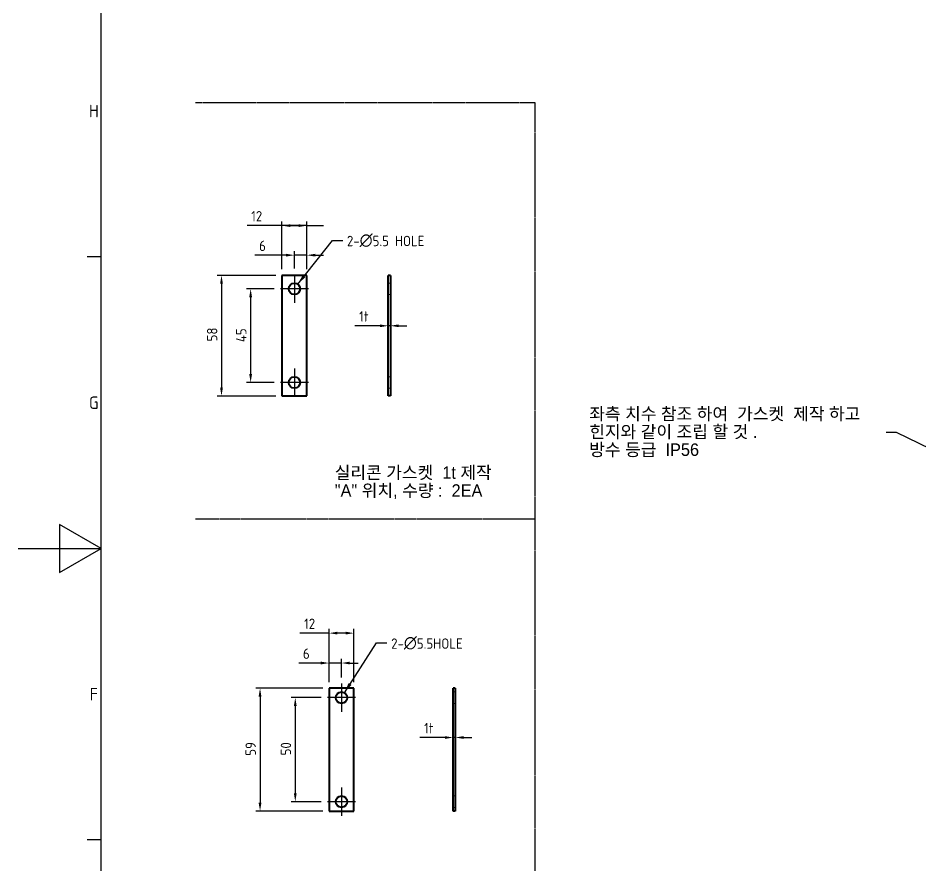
# Model space of a CAD drawing. Header units: millimetres. Extents: x 0 to 2378, y 0 to 1682.
# Drawn here: x 0 to 434.3, y 688.4 to 1095.9 of the extents above; entities that cross this region are included whole.
import ezdxf

# ---------------------------------------------------------------- set-up
doc = ezdxf.new("R2010")
doc.units = ezdxf.units.MM
doc.header["$LTSCALE"] = 2
for name, pattern in [('CHAIN', [0.7087, 0.4724, -0.0591, 0.1181, -0.0591]), ('DASHED', [0.2067, 0.1654, -0.0413]), ('DOUBLE_DASH_CHAIN', [1.2403, 0.6614, -0.0827, 0.1654, -0.0827, 0.1654, -0.0827])]:
    doc.linetypes.add(name, pattern=pattern)
doc.layers.get('0').update_dxf_attribs({"color": 3, "lineweight": 25, "true_color": 0x00ff00})
for name, color, linetype, lineweight, true_color in [('가려진 것(ISO)', 2, 'DASHED', 18, 0xffff00), ('가시적인 것(ISO)', 3, 'Continuous', 40, 0x00ff00), ('기호(ISO)', 5, 'Continuous', 25, 0x0000ff), ('스케치 형상(ISO)', 3, 'Continuous', 25, 0x00ff00), ('중심 표식(ISO)', 1, 'Continuous', 25, 0xff0000), ('치수(ISO)', 2, 'Continuous', 25, 0xffff00)]:
    doc.layers.add(name, color=color, linetype=linetype, lineweight=lineweight, true_color=true_color)
doc.layers.add('경계(ISO)', color=7, linetype='Continuous', lineweight=25)
doc.styles.add('문자 텍스트_PSTEK_POSCO', font='isocp.shx')
doc.styles.add('치수 텍스트_PSTEK_POSCO', font='isocp.shx')
doc.dimstyles.new('치수_PSTEK_POSCO', dxfattribs={"dimscale": 2, "dimtxt": 2.5, "dimasz": 2, "dimexe": 1, "dimexo": 1.5, "dimgap": 1, "dimtad": 1, "dimrnd": 1e-08, "dimdsep": 46, "dimtxsty": '치수 텍스트_PSTEK_POSCO', "dimcen": 0.09, "dimdle": 10, "dimclrd": 7, "dimclre": 7, "dimclrt": 2, "dimadec": 1, "dimazin": 2, "dimtfac": 1, "dimtmove": 0, "dimatfit": 3, "dimfxl": 1, "dimtolj": 1, "dimlwd": -1, "dimlwe": -1, "dimarcsym": 0})
doc.dimstyles.new('치수_PSTEK_POSCO$7', dxfattribs={"dimscale": 2, "dimtxt": 2.5, "dimasz": 2.5, "dimexe": 1, "dimexo": 1.5, "dimgap": 1, "dimtad": 1, "dimrnd": 1e-08, "dimdsep": 46, "dimtxsty": '치수 텍스트_PSTEK_POSCO', "dimcen": 0.09, "dimdle": 10, "dimclrd": 7, "dimclre": 7, "dimclrt": 2, "dimadec": 1, "dimazin": 2, "dimtfac": 1, "dimtmove": 0, "dimatfit": 3, "dimfxl": 1, "dimtolj": 1, "dimlwd": -1, "dimlwe": -1, "dimarcsym": 0})

# ---------------------------------------------------------------- blocks, each defined once
blk = doc.blocks.new('경계 Default Border')
at = {"layer": '경계(ISO)'}
for p, q in [((20, 490.58), (16.6, 490.58)), ((20, 350.42), (16.6, 350.42))]:
    blk.add_line(p, q, dxfattribs=at)
at = {"layer": '경계(ISO)', "flags": 128}
for points in [[(20, 20), (20, 821), (1169, 821), (1169, 20), (20, 20)], [(0, 420.5), (20, 420.5), (10, 426.27), (10, 414.73), (20, 420.5)]]:
    blk.add_lwpolyline(points, dxfattribs=at)
at = {"layer": '경계(ISO)', "color": 2, "true_color": 0xffff00, "char_height": 3, "attachment_point": 7, "style": '문자 텍스트_PSTEK_POSCO'}
for s, insert in [('H', (17.08, 524.12)), ('G', (17.08, 454.01)), ('F', (17.24, 383.96))]:
    blk.add_mtext(s, dxfattribs=dict(at, insert=insert))
blk = doc.blocks.new('*D136')
at = {"layer": 'Defpoints', "color": 0, "transparency": 16777216}
for p in [(126.93, 972.25), (97.85, 914.25), (126.93, 914.25)]:
    blk.add_point(p, dxfattribs=at)
at = {"layer": '치수(ISO)', "color": 7, "transparency": 16777216}
for p, q in [((123.93, 972.25), (95.85, 972.25)), ((97.85, 968.25), (97.85, 918.25)), ((123.93, 914.25), (95.85, 914.25))]:
    blk.add_line(p, q, dxfattribs=at)
for points in [[(97.19, 968.25), (98.52, 968.25), (97.85, 972.25)], [(97.19, 918.25), (98.52, 918.25), (97.85, 914.25)]]:
    blk.add_solid(points, dxfattribs=at)
at = {"layer": '치수(ISO)', "color": 2, "transparency": 16777216, "insert": (93.35, 940.5), "char_height": 5, "attachment_point": 4, "rotation": 90, "style": '치수 텍스트_PSTEK_POSCO'}
blk.add_mtext('\\A1;58', dxfattribs=at)
blk = doc.blocks.new('*D137')
at = {"layer": 'Defpoints', "color": 0, "transparency": 16777216}
for p in [(126.18, 965.75), (111.88, 920.75), (126.18, 920.75)]:
    blk.add_point(p, dxfattribs=at)
at = {"layer": '치수(ISO)', "color": 7, "transparency": 16777216}
for p, q in [((123.18, 965.75), (109.88, 965.75)), ((111.88, 961.75), (111.88, 924.75)), ((123.18, 920.75), (109.88, 920.75))]:
    blk.add_line(p, q, dxfattribs=at)
for points in [[(111.22, 961.75), (112.55, 961.75), (111.88, 965.75)], [(111.22, 924.75), (112.55, 924.75), (111.88, 920.75)]]:
    blk.add_solid(points, dxfattribs=at)
at = {"layer": '치수(ISO)', "color": 2, "transparency": 16777216, "insert": (107.38, 940.15), "char_height": 5, "attachment_point": 4, "rotation": 90, "style": '치수 텍스트_PSTEK_POSCO'}
blk.add_mtext('\\A1;45', dxfattribs=at)
blk = doc.blocks.new('*D138')
at = {"layer": 'Defpoints', "color": 0, "transparency": 16777216}
for p in [(126.93, 996.16), (126.93, 972.25), (138.93, 972.25)]:
    blk.add_point(p, dxfattribs=at)
at = {"layer": '치수(ISO)', "color": 7, "transparency": 16777216}
for p, q in [((122.93, 996.16), (110.13, 996.16)), ((126.93, 996.16), (122.93, 996.16)), ((126.93, 975.25), (126.93, 998.16)), ((138.93, 996.16), (126.93, 996.16)), ((134.93, 996.16), (130.93, 996.16)), ((130.93, 996.16), (134.93, 996.16)), ((138.93, 975.25), (138.93, 998.16)), ((138.93, 996.16), (142.93, 996.16)), ((142.93, 996.16), (146.93, 996.16))]:
    blk.add_line(p, q, dxfattribs=at)
for points in [[(130.93, 996.82), (130.93, 995.49), (126.93, 996.16)], [(134.93, 996.82), (134.93, 995.49), (138.93, 996.16)]]:
    blk.add_solid(points, dxfattribs=at)
at = {"layer": '치수(ISO)', "color": 2, "transparency": 16777216, "insert": (112.13, 1000.66), "char_height": 5, "attachment_point": 4, "style": '치수 텍스트_PSTEK_POSCO'}
blk.add_mtext('\\A1;12', dxfattribs=at)
blk = doc.blocks.new('*D139')
at = {"layer": 'Defpoints', "color": 0, "transparency": 16777216}
for p in [(138.93, 981.94), (132.93, 972.5), (138.93, 972.25)]:
    blk.add_point(p, dxfattribs=at)
at = {"layer": '치수(ISO)', "color": 7, "transparency": 16777216}
for p, q in [((128.93, 981.94), (113.96, 981.94)), ((132.93, 975.5), (132.93, 983.94)), ((138.93, 981.94), (132.93, 981.94)), ((138.93, 975.25), (138.93, 983.94)), ((142.93, 981.94), (146.93, 981.94))]:
    blk.add_line(p, q, dxfattribs=at)
for points in [[(128.93, 982.61), (128.93, 981.28), (132.93, 981.94)], [(142.93, 982.61), (142.93, 981.28), (138.93, 981.94)]]:
    blk.add_solid(points, dxfattribs=at)
at = {"layer": '치수(ISO)', "color": 2, "transparency": 16777216, "insert": (115.96, 986.44), "char_height": 5, "attachment_point": 4, "style": '치수 텍스트_PSTEK_POSCO'}
blk.add_mtext('\\A1;6', dxfattribs=at)
blk = doc.blocks.new('*D140')
at = {"layer": 'Defpoints', "color": 0, "transparency": 16777216}
for p in [(178.09, 972.25), (179.09, 972.25), (179.09, 948)]:
    blk.add_point(p, dxfattribs=at)
at = {"layer": '치수(ISO)', "color": 7, "transparency": 16777216}
for p, q in [((174.09, 948), (162.07, 948)), ((179.09, 948), (178.09, 948)), ((183.09, 948), (187.09, 948))]:
    blk.add_line(p, q, dxfattribs=at)
for points in [[(174.09, 948.66), (174.09, 947.33), (178.09, 948)], [(183.09, 948.66), (183.09, 947.33), (179.09, 948)]]:
    blk.add_solid(points, dxfattribs=at)
at = {"layer": '치수(ISO)', "color": 2, "transparency": 16777216, "insert": (164.07, 952.5), "char_height": 5, "attachment_point": 4, "style": '치수 텍스트_PSTEK_POSCO'}
blk.add_mtext('\\A1;1t', dxfattribs=at)
blk = doc.blocks.new('*D141')
at = {"layer": 'Defpoints', "color": 0, "transparency": 16777216}
for p in [(149.59, 773.75), (116.4, 714.75), (149.59, 714.75)]:
    blk.add_point(p, dxfattribs=at)
at = {"layer": '치수(ISO)', "color": 7, "transparency": 16777216}
for p, q in [((146.59, 773.75), (114.4, 773.75)), ((116.4, 769.75), (116.4, 718.75)), ((146.59, 714.75), (114.4, 714.75))]:
    blk.add_line(p, q, dxfattribs=at)
for points in [[(115.73, 769.75), (117.07, 769.75), (116.4, 773.75)], [(115.73, 718.75), (117.07, 718.75), (116.4, 714.75)]]:
    blk.add_solid(points, dxfattribs=at)
at = {"layer": '치수(ISO)', "color": 2, "transparency": 16777216, "insert": (111.9, 741.32), "char_height": 5, "attachment_point": 4, "rotation": 90, "style": '치수 텍스트_PSTEK_POSCO'}
blk.add_mtext('\\A1;59', dxfattribs=at)
blk = doc.blocks.new('*D142')
at = {"layer": 'Defpoints', "color": 0, "transparency": 16777216}
for p in [(148.84, 769.25), (133.35, 719.25), (148.84, 719.25)]:
    blk.add_point(p, dxfattribs=at)
at = {"layer": '치수(ISO)', "color": 7, "transparency": 16777216}
for p, q in [((145.84, 769.25), (131.35, 769.25)), ((133.35, 765.25), (133.35, 723.25)), ((145.84, 719.25), (131.35, 719.25))]:
    blk.add_line(p, q, dxfattribs=at)
for points in [[(132.68, 765.25), (134.02, 765.25), (133.35, 769.25)], [(132.68, 723.25), (134.02, 723.25), (133.35, 719.25)]]:
    blk.add_solid(points, dxfattribs=at)
at = {"layer": '치수(ISO)', "color": 2, "transparency": 16777216, "insert": (128.85, 741.5), "char_height": 5, "attachment_point": 4, "rotation": 90, "style": '치수 텍스트_PSTEK_POSCO'}
blk.add_mtext('\\A1;50', dxfattribs=at)
blk = doc.blocks.new('*D143')
at = {"layer": 'Defpoints', "color": 0, "transparency": 16777216}
for p in [(149.59, 800.26), (149.59, 773.75), (161.59, 773.75)]:
    blk.add_point(p, dxfattribs=at)
at = {"layer": '치수(ISO)', "color": 7, "transparency": 16777216}
for p, q in [((149.59, 800.26), (135.61, 800.26)), ((149.59, 776.75), (149.59, 802.26)), ((157.59, 800.26), (153.59, 800.26)), ((161.59, 776.75), (161.59, 802.26))]:
    blk.add_line(p, q, dxfattribs=at)
for points in [[(153.59, 800.93), (153.59, 799.6), (149.59, 800.26)], [(157.59, 800.93), (157.59, 799.6), (161.59, 800.26)]]:
    blk.add_solid(points, dxfattribs=at)
at = {"layer": '치수(ISO)', "color": 2, "transparency": 16777216, "insert": (137.61, 804.76), "char_height": 5, "attachment_point": 4, "style": '치수 텍스트_PSTEK_POSCO'}
blk.add_mtext('\\A1;12', dxfattribs=at)
blk = doc.blocks.new('*D144')
at = {"layer": 'Defpoints', "color": 0, "transparency": 16777216}
for p in [(149.59, 785.89), (149.59, 773.75), (155.59, 776)]:
    blk.add_point(p, dxfattribs=at)
at = {"layer": '치수(ISO)', "color": 7, "transparency": 16777216}
for p, q in [((149.59, 776.75), (149.59, 787.89)), ((155.59, 779), (155.59, 787.89)), ((145.59, 785.89), (135.04, 785.89)), ((155.59, 785.89), (149.59, 785.89)), ((159.59, 785.89), (163.59, 785.89))]:
    blk.add_line(p, q, dxfattribs=at)
for points in [[(145.59, 786.56), (145.59, 785.23), (149.59, 785.89)], [(159.59, 786.56), (159.59, 785.23), (155.59, 785.89)]]:
    blk.add_solid(points, dxfattribs=at)
at = {"layer": '치수(ISO)', "color": 2, "transparency": 16777216, "insert": (137.04, 790.39), "char_height": 5, "attachment_point": 4, "style": '치수 텍스트_PSTEK_POSCO'}
blk.add_mtext('\\A1;6', dxfattribs=at)
blk = doc.blocks.new('*D145')
at = {"layer": 'Defpoints', "color": 0, "transparency": 16777216}
for p in [(209.32, 748.24), (210.32, 750.09), (210.32, 748.24)]:
    blk.add_point(p, dxfattribs=at)
at = {"layer": '치수(ISO)', "color": 7, "transparency": 16777216}
for p, q in [((205.32, 750.09), (193.32, 750.09)), ((210.32, 750.09), (209.32, 750.09)), ((214.32, 750.09), (218.32, 750.09))]:
    blk.add_line(p, q, dxfattribs=at)
for points in [[(205.32, 750.75), (205.32, 749.42), (209.32, 750.09)], [(214.32, 750.75), (214.32, 749.42), (210.32, 750.09)]]:
    blk.add_solid(points, dxfattribs=at)
at = {"layer": '치수(ISO)', "color": 2, "transparency": 16777216, "insert": (195.32, 754.59), "char_height": 5, "attachment_point": 4, "style": '치수 텍스트_PSTEK_POSCO'}
blk.add_mtext('\\A1;1t', dxfattribs=at)

msp = doc.modelspace()

# ---------------------------------------------------------------- linework, layer by layer
at = {"layer": '가려진 것(ISO)'}
for p, q in [((179.0947, 968.5019), (178.0947, 968.5019)), ((179.0947, 963.0019), (178.0947, 963.0019)), ((179.0947, 923.5019), (178.0947, 923.5019)), ((179.0947, 918.0019), (178.0947, 918.0019)), ((210.3212, 771.9992), (209.3212, 771.9992)), ((210.3212, 766.4992), (209.3212, 766.4992)), ((210.3212, 721.9992), (209.3212, 721.9992)), ((210.3212, 716.4992), (209.3212, 716.4992))]:
    msp.add_line(p, q, dxfattribs=at)
at = {"layer": '가시적인 것(ISO)'}
for p, q in [((126.9294, 972.2519), (126.9294, 914.2519)), ((138.9294, 972.2519), (126.9294, 972.2519)), ((138.9294, 914.2519), (138.9294, 972.2519)), ((179.0947, 972.2519), (178.0947, 972.2519)), ((178.0947, 914.2519), (178.0947, 972.2519)), ((179.0947, 972.2519), (179.0947, 914.2519)), ((126.9294, 914.2519), (138.9294, 914.2519)), ((179.0947, 914.2519), (178.0947, 914.2519)), ((149.5922, 773.7492), (149.5922, 714.7492)), ((161.5922, 773.7492), (149.5922, 773.7492)), ((161.5922, 714.7492), (161.5922, 773.7492)), ((210.3212, 773.7492), (209.3212, 773.7492)), ((209.3212, 714.7492), (209.3212, 773.7492)), ((210.3212, 773.7492), (210.3212, 714.7492)), ((149.5922, 714.7492), (161.5922, 714.7492)), ((210.3212, 714.7492), (209.3212, 714.7492))]:
    msp.add_line(p, q, dxfattribs=at)
for centre in [(132.9294, 965.7519), (132.9294, 920.7519), (155.5922, 769.2492), (155.5922, 719.2492)]:
    msp.add_circle(centre, 2.75, dxfattribs=at)
at = {"layer": '스케치 형상(ISO)', "color": 6, "linetype": 'DOUBLE_DASH_CHAIN', "true_color": 0xff00ff}
for p, q in [((248.728, 1055.1741), (85.4147, 1055.1741)), ((248.728, 655.1741), (248.728, 1055.1741)), ((85.4147, 855.1741), (248.728, 855.1741))]:
    msp.add_line(p, q, dxfattribs=at)
at = {"layer": '중심 표식(ISO)', "linetype": 'CHAIN'}
for p, q in [((132.9294, 972.5019), (132.9294, 959.0019)), ((139.6794, 965.7519), (126.1794, 965.7519)), ((132.9294, 927.5019), (132.9294, 914.0019)), ((139.6794, 920.7519), (126.1794, 920.7519)), ((155.5922, 775.9992), (155.5922, 762.4992)), ((162.3422, 769.2492), (148.8422, 769.2492)), ((155.5922, 725.9992), (155.5922, 712.4992)), ((162.3422, 719.2492), (148.8422, 719.2492))]:
    msp.add_line(p, q, dxfattribs=at)

# ---------------------------------------------------------------- block references
at = {"xscale": 2, "yscale": 2, "zscale": 2}
msp.add_blockref('경계 Default Border', (0, 0), dxfattribs=at)

# ---------------------------------------------------------------- texts
at = {"layer": '기호(ISO)', "color": 2, "true_color": 0xffff00, "attachment_point": 4}
for s, insert, char_height, width, line_spacing_factor, style in [('{2-\\fAIGDT|b0|i0;\\H6.0000;n\\fisocp|b0|i0;\\H5.0000;5.5 HOLE}', (158.2035, 989.0713), 5, 43.278781, 0.4375, '치수 텍스트_PSTEK_POSCO'), ('{\\f굴림|b0|i0;\\H6.0000;좌측 치수 참조 하여  가스켓  제작 하고\\P힌지와 같이 조립 할 것 .\\P방수 등급  IP56}', (274.7759, 896.7648), 6, 140.762653, 0.86273, '치수 텍스트_PSTEK_POSCO'), ('{\\f굴림|b0|i0;\\H6.0000;실리콘 가스켓  1t 제작\\P"A" 위치, 수량 :  2EA}', (152.3464, 872.5687), 6, 81.439695, 0.86273, '문자 텍스트_PSTEK_POSCO'), ('{2-\\fAIGDT|b0|i0;\\H6.0000;n\\fisocp|b0|i0;\\H5.0000;5.5HOLE}', (179.4722, 795.5338), 5, 41.033669, 0.4375, '치수 텍스트_PSTEK_POSCO')]:
    msp.add_mtext(s, dxfattribs=dict(at, insert=insert, char_height=char_height, width=width, line_spacing_factor=line_spacing_factor, style=style))

# ---------------------------------------------------------------- dimensions: what is measured, and where the dimension line sits
at = {"layer": '치수(ISO)', "color": 7}
for base, p1, p2, angle, override, picture, middle in [((126.9294, 996.1555), (138.9294, 972.2519), (126.9294, 972.2519), 180, {"dimdec": 2, "dimtp": 0, "dimtm": 0, "dimtdec": 2, "dimatfit": 2}, '*D138', (114.5293, 996.1555)), ((138.9294, 981.9439), (132.9294, 972.5019), (138.9294, 972.2519), 180, {"dimdec": 2, "dimtp": 0, "dimtm": 0, "dimtdec": 2, "dimtofl": 1, "dimatfit": 1}, '*D139', (117.2341, 981.9439)), ((97.8546, 914.2519), (126.9294, 972.2519), (126.9294, 914.2519), 90, {"dimdec": 2, "dimtp": 0, "dimtm": 0, "dimtdec": 2, "dimtofl": 0, "dimatfit": 1}, '*D136', (97.8546, 943.2519)), ((111.8817, 920.7519), (126.1794, 965.7519), (126.1794, 920.7519), 90, {"dimdec": 2, "dimtp": 0, "dimtm": 0, "dimtdec": 2, "dimtofl": 0, "dimatfit": 1}, '*D137', (111.8817, 943.2519)), ((149.5922, 800.2635), (161.5922, 773.7492), (149.5922, 773.7492), 180, {"dimdec": 2, "dimtp": 0, "dimtm": 0, "dimtdec": 2, "dimtofl": 0, "dimatfit": 2}, '*D143', (140.0066, 800.2635)), ((149.5922, 785.8926), (155.5922, 775.9992), (149.5922, 773.7492), 180, {"dimdec": 2, "dimtp": 0, "dimtm": 0, "dimtdec": 2, "dimtofl": 1, "dimatfit": 1}, '*D144', (138.3185, 785.8926)), ((116.3985, 714.7492), (149.5922, 773.7492), (149.5922, 714.7492), 90, {"dimdec": 2, "dimtp": 0, "dimtm": 0, "dimtdec": 2, "dimtofl": 0, "dimatfit": 1}, '*D141', (116.3985, 744.2492)), ((133.3506, 719.2492), (148.8422, 769.2492), (148.8422, 719.2492), 90, {"dimdec": 2, "dimtp": 0, "dimtm": 0, "dimtdec": 2, "dimtofl": 0, "dimatfit": 1}, '*D142', (133.3506, 744.2492))]:
    dim = msp.add_linear_dim(base=base, p1=p1, p2=p2, angle=angle, dimstyle='치수_PSTEK_POSCO', override=override, dxfattribs=at)
    dim.commit()
    dim.dimension.update_dxf_attribs({"geometry": picture, "text_midpoint": middle, "dimtype": 160})
for base, p1, p2, picture, middle in [((179.0947, 947.9967), (178.0947, 972.2519), (179.0947, 972.2519), '*D140', (166.07, 947.9967)), ((210.3212, 750.0869), (209.3212, 748.2405), (210.3212, 748.2405), '*D145', (197.3212, 750.0869))]:
    dim = msp.add_linear_dim(base=base, p1=p1, p2=p2, text='<>t', dimstyle='치수_PSTEK_POSCO', override={"dimdec": 2, "dimse1": 1, "dimse2": 1, "dimtp": 0, "dimtm": 0, "dimtdec": 2, "dimtofl": 1, "dimatfit": 1}, dxfattribs=at)
    dim.commit()
    dim.dimension.update_dxf_attribs({"geometry": picture, "text_midpoint": middle, "dimtype": 160})

# ---------------------------------------------------------------- leaders
at = {"layer": '기호(ISO)', "color": 7, "annotation_type": 0, "has_hookline": 1}
for points, hookline_direction, text_width in [([(134.5124, 968.0007), (151.2035, 989.0713), (156.2035, 989.0713)], 0, 40.7895), ([(467.8751, 874.5885), (422.5386, 896.7648), (417.5386, 896.7648)], 1, 134.8202), ([(156.9672, 771.6308), (172.4722, 795.5338), (177.4722, 795.5338)], 0, 38.5664)]:
    msp.add_leader(points, dimstyle='치수_PSTEK_POSCO$7', override={"dimtad": 0}, dxfattribs=dict(at, hookline_direction=hookline_direction, text_width=text_width))

doc.saveas('drawing.dxf')
